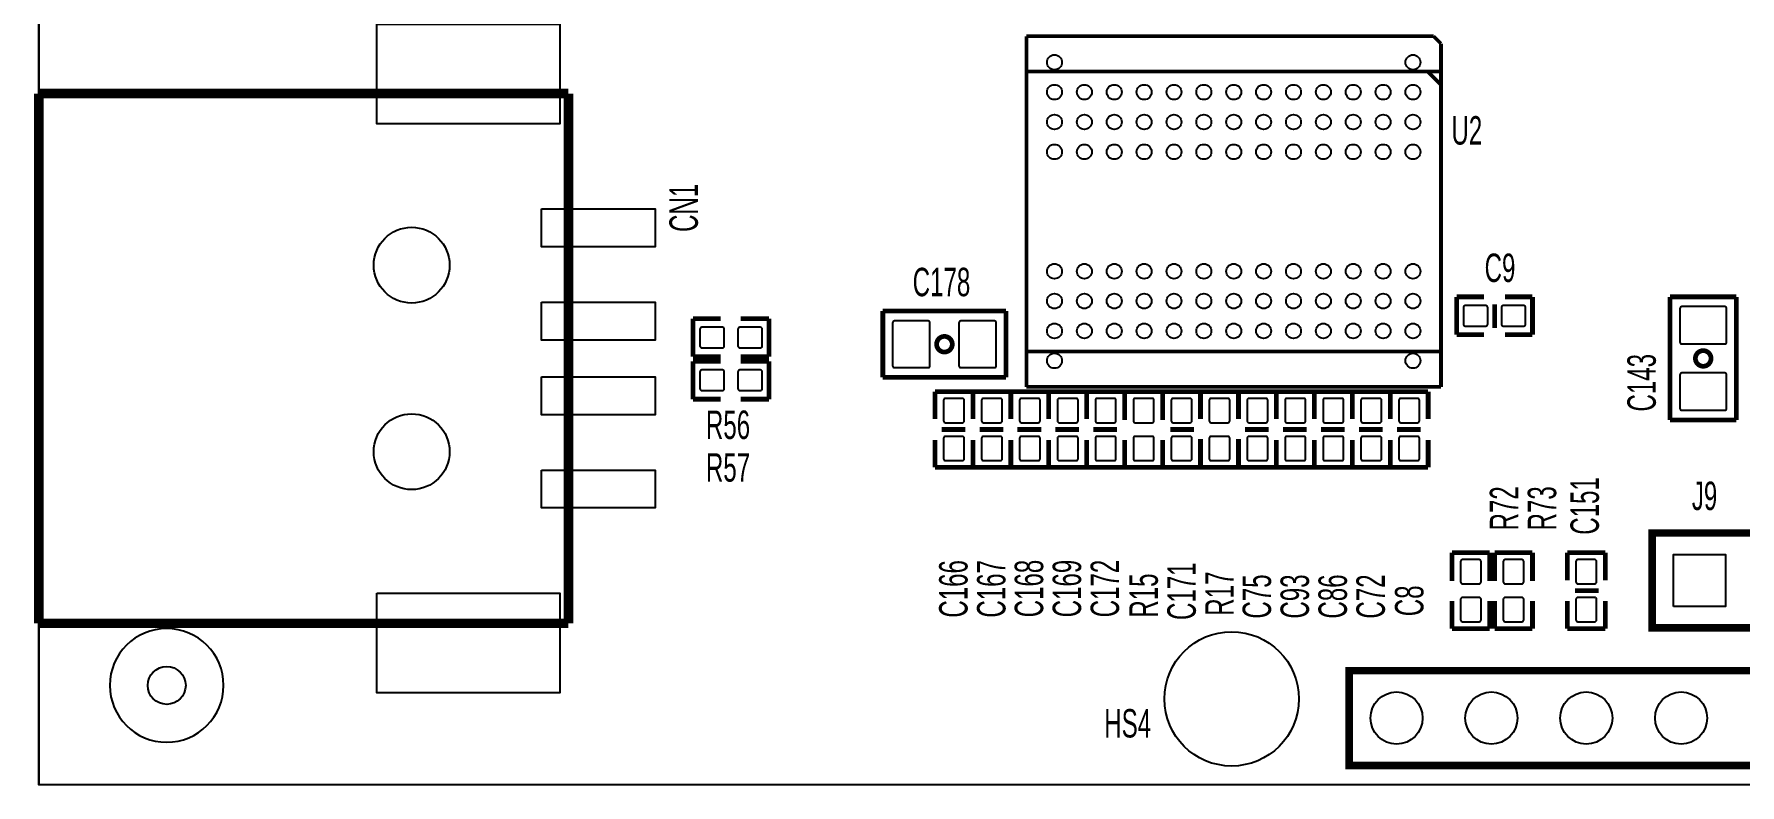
# Model space of a CAD drawing. Extents: x 0 to 128, y 0 to 53.
# Drawn here: x -0.13 to 45.55, y 0 to 20.12 of the extents above; entities that cross this region are included whole.
import ezdxf

# ---------------------------------------------------------------- set-up
doc = ezdxf.new("R2010")
doc.units = 0
doc.layers.add('12', color=6, linetype='CONTINUOUS')

msp = doc.modelspace()

# ---------------------------------------------------------------- linework, layer by layer
at = {"layer": '12'}
for points in [[(117.014244, 34.758122), (117.014244, 48.557942), (124.664216, 48.557942), (124.664216, 52.451), (0, 52.451), (0, 0)], [(117.014244, 34.758122), (124.664216, 34.758122), (124.664216, 31.557976), (125.090174, 31.557976), (125.090174, 0), (0, 0)]]:
    msp.add_lwpolyline(points, dxfattribs=at)
for points in [[(0, 52.451), (124.664216, 52.451), (124.664216, 48.557942), (117.014244, 48.557942), (117.014244, 34.758122), (124.664216, 34.758122), (124.664216, 31.557976), (125.090174, 31.557976), (125.090174, 0), (0, 0)], [(9.049004, 20.38858), (13.951204, 20.38858), (13.951204, 17.72158), (9.049004, 17.72158)], [(13.459968, 15.43812), (16.507968, 15.43812), (16.507968, 14.42212), (13.459968, 14.42212)], [(13.459968, 12.937998), (16.507968, 12.937998), (16.507968, 11.921998), (13.459968, 11.921998)], [(13.459968, 10.938002), (16.507968, 10.938002), (16.507968, 9.922002), (13.459968, 9.922002)], [(13.459968, 8.43788), (16.507968, 8.43788), (16.507968, 7.42188), (13.459968, 7.42188)], [(43.775376, 4.782566), (43.775376, 6.179566), (45.172376, 6.179566), (45.172376, 4.782566)], [(9.049004, 5.13842), (13.951204, 5.13842), (13.951204, 2.47142), (9.049004, 2.47142)]]:
    msp.add_lwpolyline(points, close=True, dxfattribs=at)
for points, const_width in [([(26.449274, 20.067016), (37.349176, 20.067016)], 0.100076), ([(26.449274, 10.666984), (26.449274, 20.067016)], 0.100076), ([(37.349176, 20.067016), (37.549074, 19.867118)], 0.100076), ([(37.549074, 19.867118), (37.549074, 10.666984)], 0.100076), ([(26.499312, 19.117056), (37.49929, 19.117056)], 0.100076), ([(37.549074, 18.767044), (37.199316, 19.117056)], 0.100076), ([(0, 4.329938), (0, 18.530062)], 0.254), ([(0, 18.530062), (14.183868, 18.530062)], 0.254), ([(14.183868, 18.530062), (14.183868, 4.329938)], 0.254), ([(37.968174, 13.081), (38.704774, 13.081)], 0.127), ([(37.968174, 12.065), (37.968174, 13.081)], 0.127), ([(38.984174, 12.2428), (38.984174, 12.8778)], 0.127), ([(40.000174, 13.081), (39.263574, 13.081)], 0.127), ([(40.000174, 12.065), (40.000174, 13.081)], 0.127), ([(45.461174, 13.081), (43.683174, 13.081)], 0.127), ([(43.683174, 13.081), (43.683174, 10.287)], 0.127), ([(45.461174, 12.573), (45.461174, 13.081)], 0.127), ([(17.521174, 12.4968), (18.257774, 12.4968)], 0.127), ([(17.521174, 11.4808), (17.521174, 12.4968)], 0.127), ([(19.553174, 12.4968), (18.791174, 12.4968)], 0.127), ([(19.553174, 11.4808), (19.553174, 12.4968)], 0.127), ([(22.601174, 10.922), (22.601174, 12.7)], 0.127), ([(22.601174, 12.7), (23.109174, 12.7)], 0.127), ([(25.903174, 12.7), (23.109174, 12.7)], 0.127), ([(25.903174, 10.922), (25.903174, 12.7)], 0.127), ([(45.461174, 12.573), (45.461174, 9.779)], 0.127), ([(38.704774, 12.065), (37.968174, 12.065)], 0.127), ([(39.263574, 12.065), (40.000174, 12.065)], 0.127), ([(18.257774, 11.4808), (17.521174, 11.4808)], 0.127), ([(18.791174, 11.4808), (19.553174, 11.4808)], 0.127), ([(37.49929, 11.616944), (26.499312, 11.616944)], 0.100076), ([(17.521174, 11.3538), (18.257774, 11.3538)], 0.127), ([(17.521174, 10.3378), (17.521174, 11.3538)], 0.127), ([(19.553174, 11.3538), (18.791174, 11.3538)], 0.127), ([(19.553174, 10.3378), (19.553174, 11.3538)], 0.127), ([(25.395174, 10.922), (22.601174, 10.922)], 0.127), ([(25.395174, 10.922), (25.903174, 10.922)], 0.127), ([(23.998174, 10.541), (25.014174, 10.541)], 0.127), ([(23.998174, 9.8044), (23.998174, 10.541)], 0.127), ([(25.014174, 10.541), (26.030174, 10.541)], 0.127), ([(25.014174, 9.8044), (25.014174, 10.541)], 0.127), ([(25.014174, 10.541), (25.014174, 9.8044)], 0.127), ([(26.030174, 10.541), (27.046174, 10.541)], 0.127), ([(26.030174, 9.8044), (26.030174, 10.541)], 0.127), ([(26.030174, 10.541), (26.030174, 9.8044)], 0.127), ([(37.549074, 10.666984), (26.449274, 10.666984)], 0.100076), ([(27.046174, 10.541), (28.062174, 10.541)], 0.127), ([(27.046174, 9.8044), (27.046174, 10.541)], 0.127), ([(27.046174, 10.541), (27.046174, 9.8044)], 0.127), ([(28.062174, 10.541), (29.078174, 10.541)], 0.127), ([(28.062174, 9.8044), (28.062174, 10.541)], 0.127), ([(28.062174, 10.541), (28.062174, 9.8044)], 0.127), ([(29.078174, 10.541), (29.078174, 9.8044)], 0.127), ([(29.078174, 10.541), (29.078174, 9.779)], 0.127), ([(30.094174, 10.541), (29.078174, 10.541)], 0.127), ([(30.094174, 10.541), (30.094174, 9.8044)], 0.127), ([(31.110174, 10.541), (30.094174, 10.541)], 0.127), ([(30.094174, 9.779), (30.094174, 10.541)], 0.127), ([(31.110174, 9.8044), (31.110174, 10.541)], 0.127), ([(31.110174, 10.541), (32.126174, 10.541)], 0.127), ([(31.110174, 9.8044), (31.110174, 10.541)], 0.127), ([(32.126174, 10.541), (33.142174, 10.541)], 0.127), ([(32.126174, 9.8044), (32.126174, 10.541)], 0.127), ([(32.126174, 10.541), (32.126174, 9.8044)], 0.127), ([(33.142174, 10.541), (33.142174, 9.8044)], 0.127), ([(33.142174, 10.541), (34.158174, 10.541)], 0.127), ([(33.142174, 9.8044), (33.142174, 10.541)], 0.127), ([(34.158174, 10.541), (34.158174, 9.8044)], 0.127), ([(34.158174, 10.541), (35.174174, 10.541)], 0.127), ([(34.158174, 9.8044), (34.158174, 10.541)], 0.127), ([(35.174174, 10.541), (35.174174, 9.8044)], 0.127), ([(35.174174, 10.541), (36.190174, 10.541)], 0.127), ([(35.174174, 9.8044), (35.174174, 10.541)], 0.127), ([(36.190174, 10.541), (37.206174, 10.541)], 0.127), ([(36.190174, 9.8044), (36.190174, 10.541)], 0.127), ([(36.190174, 10.541), (36.190174, 9.8044)], 0.127), ([(37.206174, 10.541), (37.206174, 9.8044)], 0.127), ([(18.257774, 10.3378), (17.521174, 10.3378)], 0.127), ([(18.791174, 10.3378), (19.553174, 10.3378)], 0.127), ([(43.683174, 9.779), (43.683174, 10.287)], 0.127), ([(45.461174, 9.779), (43.683174, 9.779)], 0.127), ([(23.998174, 9.2456), (23.998174, 8.509)], 0.127), ([(24.175974, 9.525), (24.810974, 9.525)], 0.127), ([(25.014174, 9.2456), (25.014174, 8.509)], 0.127), ([(25.014174, 8.509), (25.014174, 9.2456)], 0.127), ([(25.191974, 9.525), (25.826974, 9.525)], 0.127), ([(26.030174, 9.2456), (26.030174, 8.509)], 0.127), ([(26.030174, 8.509), (26.030174, 9.2456)], 0.127), ([(26.207974, 9.525), (26.842974, 9.525)], 0.127), ([(27.046174, 9.2456), (27.046174, 8.509)], 0.127), ([(27.046174, 8.509), (27.046174, 9.2456)], 0.127), ([(27.223974, 9.525), (27.858974, 9.525)], 0.127), ([(28.062174, 9.2456), (28.062174, 8.509)], 0.127), ([(28.062174, 8.509), (28.062174, 9.2456)], 0.127), ([(28.239974, 9.525), (28.874974, 9.525)], 0.127), ([(29.078174, 8.509), (29.078174, 9.2456)], 0.127), ([(29.078174, 8.509), (29.078174, 9.2456)], 0.127), ([(30.094174, 8.509), (30.094174, 9.2456)], 0.127), ([(30.094174, 9.2456), (30.094174, 8.509)], 0.127), ([(30.932374, 9.525), (30.297374, 9.525)], 0.127), ([(31.110174, 9.271), (31.110174, 8.509)], 0.127), ([(31.110174, 9.2456), (31.110174, 8.509)], 0.127), ([(32.126174, 8.509), (32.126174, 9.271)], 0.127), ([(32.126174, 9.2456), (32.126174, 8.509)], 0.127), ([(32.303974, 9.525), (32.938974, 9.525)], 0.127), ([(33.142174, 8.509), (33.142174, 9.2456)], 0.127), ([(33.142174, 9.2456), (33.142174, 8.509)], 0.127), ([(33.319974, 9.525), (33.954974, 9.525)], 0.127), ([(34.158174, 8.509), (34.158174, 9.2456)], 0.127), ([(34.158174, 9.2456), (34.158174, 8.509)], 0.127), ([(34.335974, 9.525), (34.970974, 9.525)], 0.127), ([(35.174174, 8.509), (35.174174, 9.2456)], 0.127), ([(35.174174, 9.2456), (35.174174, 8.509)], 0.127), ([(35.351974, 9.525), (35.986974, 9.525)], 0.127), ([(36.190174, 9.2456), (36.190174, 8.509)], 0.127), ([(36.190174, 8.509), (36.190174, 9.2456)], 0.127), ([(36.367974, 9.525), (37.002974, 9.525)], 0.127), ([(37.206174, 8.509), (37.206174, 9.2456)], 0.127), ([(23.998174, 8.509), (25.014174, 8.509)], 0.127), ([(25.014174, 8.509), (26.030174, 8.509)], 0.127), ([(26.030174, 8.509), (27.046174, 8.509)], 0.127), ([(27.046174, 8.509), (28.062174, 8.509)], 0.127), ([(28.062174, 8.509), (29.078174, 8.509)], 0.127), ([(30.094174, 8.509), (29.078174, 8.509)], 0.127), ([(31.110174, 8.509), (30.094174, 8.509)], 0.127), ([(31.110174, 8.509), (32.126174, 8.509)], 0.127), ([(32.126174, 8.509), (33.142174, 8.509)], 0.127), ([(33.142174, 8.509), (34.158174, 8.509)], 0.127), ([(34.158174, 8.509), (35.174174, 8.509)], 0.127), ([(35.174174, 8.509), (36.190174, 8.509)], 0.127), ([(36.190174, 8.509), (37.206174, 8.509)], 0.127), ([(37.841174, 6.223), (37.841174, 5.461)], 0.127), ([(38.857174, 6.223), (37.841174, 6.223)], 0.127), ([(38.857174, 5.461), (38.857174, 6.223)], 0.127), ([(38.984174, 6.223), (38.984174, 5.461)], 0.127), ([(40.000174, 6.223), (38.984174, 6.223)], 0.127), ([(40.000174, 5.461), (40.000174, 6.223)], 0.127), ([(40.931846, 6.223), (40.931846, 5.4864)], 0.127), ([(41.947846, 6.223), (40.931846, 6.223)], 0.127), ([(41.947846, 5.4864), (41.947846, 6.223)], 0.127), ([(41.770046, 5.207), (41.135046, 5.207)], 0.127), ([(37.841174, 4.191), (37.841174, 4.9276)], 0.127), ([(38.857174, 4.9276), (38.857174, 4.191)], 0.127), ([(38.984174, 4.191), (38.984174, 4.9276)], 0.127), ([(40.000174, 4.9276), (40.000174, 4.191)], 0.127), ([(40.931846, 4.191), (40.931846, 4.9276)], 0.127), ([(41.947846, 4.9276), (41.947846, 4.191)], 0.127), ([(14.183868, 4.329938), (0, 4.329938)], 0.254), ([(38.857174, 4.191), (37.841174, 4.191)], 0.127), ([(40.000174, 4.191), (38.984174, 4.191)], 0.127), ([(41.947846, 4.191), (40.931846, 4.191)], 0.127)]:
    msp.add_lwpolyline(points, dxfattribs=dict(at, const_width=const_width))
for points in [[(38.751256, 12.848082), (38.201092, 12.848082, 0.414214), (38.151054, 12.798044), (38.151054, 12.347956, 0.414214), (38.201092, 12.297918), (38.751256, 12.297918, 0.414214), (38.801294, 12.347956), (38.801294, 12.798044, 0.414214), (38.751256, 12.848082)], [(39.767256, 12.848082), (39.217092, 12.848082, 0.414214), (39.167054, 12.798044), (39.167054, 12.347956, 0.414214), (39.217092, 12.297918), (39.767256, 12.297918, 0.414214), (39.817294, 12.347956), (39.817294, 12.798044, 0.414214), (39.767256, 12.848082)], [(45.197268, 11.868912), (45.197268, 12.769088, 0.414214), (45.14723, 12.819126), (43.997118, 12.819126, 0.414214), (43.94708, 12.769088), (43.94708, 11.868912, 0.414214), (43.997118, 11.818874), (45.14723, 11.818874, 0.414214), (45.197268, 11.868912)], [(22.913086, 11.185906), (23.813262, 11.185906, 0.414214), (23.8633, 11.235944), (23.8633, 12.386056, 0.414214), (23.813262, 12.436094), (22.913086, 12.436094, 0.414214), (22.863048, 12.386056), (22.863048, 11.235944, 0.414214), (22.913086, 11.185906)], [(24.691086, 11.185906), (25.591262, 11.185906, 0.414214), (25.6413, 11.235944), (25.6413, 12.386056, 0.414214), (25.591262, 12.436094), (24.691086, 12.436094, 0.414214), (24.641048, 12.386056), (24.641048, 11.235944, 0.414214), (24.691086, 11.185906)], [(18.304256, 12.263882), (17.754092, 12.263882, 0.414214), (17.704054, 12.213844), (17.704054, 11.763756, 0.414214), (17.754092, 11.713718), (18.304256, 11.713718, 0.414214), (18.354294, 11.763756), (18.354294, 12.213844, 0.414214), (18.304256, 12.263882)], [(19.320256, 12.263882), (18.770092, 12.263882, 0.414214), (18.720054, 12.213844), (18.720054, 11.763756, 0.414214), (18.770092, 11.713718), (19.320256, 11.713718, 0.414214), (19.370294, 11.763756), (19.370294, 12.213844, 0.414214), (19.320256, 12.263882)], [(18.304256, 11.120882), (17.754092, 11.120882, 0.414214), (17.704054, 11.070844), (17.704054, 10.620756, 0.414214), (17.754092, 10.570718), (18.304256, 10.570718, 0.414214), (18.354294, 10.620756), (18.354294, 11.070844, 0.414214), (18.304256, 11.120882)], [(19.320256, 11.120882), (18.770092, 11.120882, 0.414214), (18.720054, 11.070844), (18.720054, 10.620756, 0.414214), (18.770092, 10.570718), (19.320256, 10.570718, 0.414214), (19.370294, 10.620756), (19.370294, 11.070844, 0.414214), (19.320256, 11.120882)], [(45.197268, 10.090912), (45.197268, 10.991088, 0.414214), (45.14723, 11.041126), (43.997118, 11.041126, 0.414214), (43.94708, 10.991088), (43.94708, 10.090912, 0.414214), (43.997118, 10.040874), (45.14723, 10.040874, 0.414214), (45.197268, 10.090912)], [(24.781256, 9.757918), (24.781256, 10.308082, 0.414214), (24.731218, 10.35812), (24.28113, 10.35812, 0.414214), (24.231092, 10.308082), (24.231092, 9.757918, 0.414214), (24.28113, 9.70788), (24.731218, 9.70788, 0.414214), (24.781256, 9.757918)], [(25.797256, 9.757918), (25.797256, 10.308082, 0.414214), (25.747218, 10.35812), (25.29713, 10.35812, 0.414214), (25.247092, 10.308082), (25.247092, 9.757918, 0.414214), (25.29713, 9.70788), (25.747218, 9.70788, 0.414214), (25.797256, 9.757918)], [(26.813256, 9.757918), (26.813256, 10.308082, 0.414214), (26.763218, 10.35812), (26.31313, 10.35812, 0.414214), (26.263092, 10.308082), (26.263092, 9.757918, 0.414214), (26.31313, 9.70788), (26.763218, 9.70788, 0.414214), (26.813256, 9.757918)], [(27.829256, 9.757918), (27.829256, 10.308082, 0.414214), (27.779218, 10.35812), (27.32913, 10.35812, 0.414214), (27.279092, 10.308082), (27.279092, 9.757918, 0.414214), (27.32913, 9.70788), (27.779218, 9.70788, 0.414214), (27.829256, 9.757918)], [(28.845256, 9.757918), (28.845256, 10.308082, 0.414214), (28.795218, 10.35812), (28.34513, 10.35812, 0.414214), (28.295092, 10.308082), (28.295092, 9.757918, 0.414214), (28.34513, 9.70788), (28.795218, 9.70788, 0.414214), (28.845256, 9.757918)], [(29.311092, 10.308082), (29.311092, 9.757918, 0.414214), (29.36113, 9.70788), (29.811218, 9.70788, 0.414214), (29.861256, 9.757918), (29.861256, 10.308082, 0.414214), (29.811218, 10.35812), (29.36113, 10.35812, 0.414214), (29.311092, 10.308082)], [(30.327092, 10.308082), (30.327092, 9.757918, 0.414214), (30.37713, 9.70788), (30.827218, 9.70788, 0.414214), (30.877256, 9.757918), (30.877256, 10.308082, 0.414214), (30.827218, 10.35812), (30.37713, 10.35812, 0.414214), (30.327092, 10.308082)], [(31.893256, 9.757918), (31.893256, 10.308082, 0.414214), (31.843218, 10.35812), (31.39313, 10.35812, 0.414214), (31.343092, 10.308082), (31.343092, 9.757918, 0.414214), (31.39313, 9.70788), (31.843218, 9.70788, 0.414214), (31.893256, 9.757918)], [(32.909256, 9.757918), (32.909256, 10.308082, 0.414214), (32.859218, 10.35812), (32.40913, 10.35812, 0.414214), (32.359092, 10.308082), (32.359092, 9.757918, 0.414214), (32.40913, 9.70788), (32.859218, 9.70788, 0.414214), (32.909256, 9.757918)], [(33.925256, 9.757918), (33.925256, 10.308082, 0.414214), (33.875218, 10.35812), (33.42513, 10.35812, 0.414214), (33.375092, 10.308082), (33.375092, 9.757918, 0.414214), (33.42513, 9.70788), (33.875218, 9.70788, 0.414214), (33.925256, 9.757918)], [(34.941256, 9.757918), (34.941256, 10.308082, 0.414214), (34.891218, 10.35812), (34.44113, 10.35812, 0.414214), (34.391092, 10.308082), (34.391092, 9.757918, 0.414214), (34.44113, 9.70788), (34.891218, 9.70788, 0.414214), (34.941256, 9.757918)], [(35.957256, 9.757918), (35.957256, 10.308082, 0.414214), (35.907218, 10.35812), (35.45713, 10.35812, 0.414214), (35.407092, 10.308082), (35.407092, 9.757918, 0.414214), (35.45713, 9.70788), (35.907218, 9.70788, 0.414214), (35.957256, 9.757918)], [(36.973256, 9.757918), (36.973256, 10.308082, 0.414214), (36.923218, 10.35812), (36.47313, 10.35812, 0.414214), (36.423092, 10.308082), (36.423092, 9.757918, 0.414214), (36.47313, 9.70788), (36.923218, 9.70788, 0.414214), (36.973256, 9.757918)], [(24.781256, 8.741918), (24.781256, 9.292082, 0.414214), (24.731218, 9.34212), (24.28113, 9.34212, 0.414214), (24.231092, 9.292082), (24.231092, 8.741918, 0.414214), (24.28113, 8.69188), (24.731218, 8.69188, 0.414214), (24.781256, 8.741918)], [(25.797256, 8.741918), (25.797256, 9.292082, 0.414214), (25.747218, 9.34212), (25.29713, 9.34212, 0.414214), (25.247092, 9.292082), (25.247092, 8.741918, 0.414214), (25.29713, 8.69188), (25.747218, 8.69188, 0.414214), (25.797256, 8.741918)], [(26.813256, 8.741918), (26.813256, 9.292082, 0.414214), (26.763218, 9.34212), (26.31313, 9.34212, 0.414214), (26.263092, 9.292082), (26.263092, 8.741918, 0.414214), (26.31313, 8.69188), (26.763218, 8.69188, 0.414214), (26.813256, 8.741918)], [(27.829256, 8.741918), (27.829256, 9.292082, 0.414214), (27.779218, 9.34212), (27.32913, 9.34212, 0.414214), (27.279092, 9.292082), (27.279092, 8.741918, 0.414214), (27.32913, 8.69188), (27.779218, 8.69188, 0.414214), (27.829256, 8.741918)], [(28.845256, 8.741918), (28.845256, 9.292082, 0.414214), (28.795218, 9.34212), (28.34513, 9.34212, 0.414214), (28.295092, 9.292082), (28.295092, 8.741918, 0.414214), (28.34513, 8.69188), (28.795218, 8.69188, 0.414214), (28.845256, 8.741918)], [(29.311092, 9.292082), (29.311092, 8.741918, 0.414214), (29.36113, 8.69188), (29.811218, 8.69188, 0.414214), (29.861256, 8.741918), (29.861256, 9.292082, 0.414214), (29.811218, 9.34212), (29.36113, 9.34212, 0.414214), (29.311092, 9.292082)], [(30.327092, 9.292082), (30.327092, 8.741918, 0.414214), (30.37713, 8.69188), (30.827218, 8.69188, 0.414214), (30.877256, 8.741918), (30.877256, 9.292082, 0.414214), (30.827218, 9.34212), (30.37713, 9.34212, 0.414214), (30.327092, 9.292082)], [(31.893256, 8.741918), (31.893256, 9.292082, 0.414214), (31.843218, 9.34212), (31.39313, 9.34212, 0.414214), (31.343092, 9.292082), (31.343092, 8.741918, 0.414214), (31.39313, 8.69188), (31.843218, 8.69188, 0.414214), (31.893256, 8.741918)], [(32.909256, 8.741918), (32.909256, 9.292082, 0.414214), (32.859218, 9.34212), (32.40913, 9.34212, 0.414214), (32.359092, 9.292082), (32.359092, 8.741918, 0.414214), (32.40913, 8.69188), (32.859218, 8.69188, 0.414214), (32.909256, 8.741918)], [(33.925256, 8.741918), (33.925256, 9.292082, 0.414214), (33.875218, 9.34212), (33.42513, 9.34212, 0.414214), (33.375092, 9.292082), (33.375092, 8.741918, 0.414214), (33.42513, 8.69188), (33.875218, 8.69188, 0.414214), (33.925256, 8.741918)], [(34.941256, 8.741918), (34.941256, 9.292082, 0.414214), (34.891218, 9.34212), (34.44113, 9.34212, 0.414214), (34.391092, 9.292082), (34.391092, 8.741918, 0.414214), (34.44113, 8.69188), (34.891218, 8.69188, 0.414214), (34.941256, 8.741918)], [(35.957256, 8.741918), (35.957256, 9.292082, 0.414214), (35.907218, 9.34212), (35.45713, 9.34212, 0.414214), (35.407092, 9.292082), (35.407092, 8.741918, 0.414214), (35.45713, 8.69188), (35.907218, 8.69188, 0.414214), (35.957256, 8.741918)], [(36.973256, 8.741918), (36.973256, 9.292082, 0.414214), (36.923218, 9.34212), (36.47313, 9.34212, 0.414214), (36.423092, 9.292082), (36.423092, 8.741918, 0.414214), (36.47313, 8.69188), (36.923218, 8.69188, 0.414214), (36.973256, 8.741918)], [(38.074092, 5.990082), (38.074092, 5.439918, 0.414214), (38.12413, 5.38988), (38.574218, 5.38988, 0.414214), (38.624256, 5.439918), (38.624256, 5.990082, 0.414214), (38.574218, 6.04012), (38.12413, 6.04012, 0.414214), (38.074092, 5.990082)], [(39.217092, 5.990082), (39.217092, 5.439918, 0.414214), (39.26713, 5.38988), (39.717218, 5.38988, 0.414214), (39.767256, 5.439918), (39.767256, 5.990082, 0.414214), (39.717218, 6.04012), (39.26713, 6.04012, 0.414214), (39.217092, 5.990082)], [(41.164764, 5.990082), (41.164764, 5.439918, 0.414214), (41.214802, 5.38988), (41.66489, 5.38988, 0.414214), (41.714928, 5.439918), (41.714928, 5.990082, 0.414214), (41.66489, 6.04012), (41.214802, 6.04012, 0.414214), (41.164764, 5.990082)], [(38.074092, 4.974082), (38.074092, 4.423918, 0.414214), (38.12413, 4.37388), (38.574218, 4.37388, 0.414214), (38.624256, 4.423918), (38.624256, 4.974082, 0.414214), (38.574218, 5.02412), (38.12413, 5.02412, 0.414214), (38.074092, 4.974082)], [(39.217092, 4.974082), (39.217092, 4.423918, 0.414214), (39.26713, 4.37388), (39.717218, 4.37388, 0.414214), (39.767256, 4.423918), (39.767256, 4.974082, 0.414214), (39.717218, 5.02412), (39.26713, 5.02412, 0.414214), (39.217092, 4.974082)], [(41.164764, 4.974082), (41.164764, 4.423918, 0.414214), (41.214802, 4.37388), (41.66489, 4.37388, 0.414214), (41.714928, 4.423918), (41.714928, 4.974082, 0.414214), (41.66489, 5.02412), (41.214802, 5.02412, 0.414214), (41.164764, 4.974082)], [(4.948174, 2.667, 1), (1.900174, 2.667, 1)]]:
    msp.add_lwpolyline(points, format="xyb", close=True, dxfattribs=at)
at = {"layer": '12', "const_width": 0.127}
for points in [[(24.461724, 11.811, 1), (24.042624, 11.811, 1)], [(44.781724, 11.43, 1), (44.362624, 11.43, 1)]]:
    msp.add_lwpolyline(points, format="xyb", close=True, dxfattribs=at)
at = {"layer": '12', "const_width": 0.2032}
for points in [[(43.203876, 4.211066), (63.523876, 4.211066), (63.523876, 6.751066), (43.203876, 6.751066)], [(60.489846, 3.06197), (35.089846, 3.06197), (35.089846, 0.52197), (60.489846, 0.52197)]]:
    msp.add_lwpolyline(points, close=True, dxfattribs=at)
at = {"layer": '12'}
for centre, radius in [((27.199082, 19.366992), 0.200025), ((36.799266, 19.366992), 0.200025), ((27.199082, 18.566892), 0.200025), ((27.999182, 18.566892), 0.200025), ((28.799282, 18.566892), 0.200025), ((29.599128, 18.566892), 0.200025), ((30.399228, 18.566892), 0.200025), ((31.199074, 18.566892), 0.200025), ((31.999174, 18.566892), 0.200025), ((32.799274, 18.566892), 0.200025), ((33.59912, 18.566892), 0.200025), ((34.39922, 18.566892), 0.200025), ((35.199066, 18.566892), 0.200025), ((35.999166, 18.566892), 0.200025), ((36.799266, 18.566892), 0.200025), ((27.199082, 17.767046), 0.200025), ((27.999182, 17.767046), 0.200025), ((28.799282, 17.767046), 0.200025), ((29.599128, 17.767046), 0.200025), ((30.399228, 17.767046), 0.200025), ((31.199074, 17.767046), 0.200025), ((31.999174, 17.767046), 0.200025), ((32.799274, 17.767046), 0.200025), ((33.59912, 17.767046), 0.200025), ((34.39922, 17.767046), 0.200025), ((35.199066, 17.767046), 0.200025), ((35.999166, 17.767046), 0.200025), ((36.799266, 17.767046), 0.200025), ((27.199082, 16.966946), 0.200025), ((27.999182, 16.966946), 0.200025), ((28.799282, 16.966946), 0.200025), ((29.599128, 16.966946), 0.200025), ((30.399228, 16.966946), 0.200025), ((31.199074, 16.966946), 0.200025), ((31.999174, 16.966946), 0.200025), ((32.799274, 16.966946), 0.200025), ((33.59912, 16.966946), 0.200025), ((34.39922, 16.966946), 0.200025), ((35.199066, 16.966946), 0.200025), ((35.999166, 16.966946), 0.200025), ((36.799266, 16.966946), 0.200025), ((9.983978, 13.930122), 1.016), ((27.199082, 13.767054), 0.200025), ((27.999182, 13.767054), 0.200025), ((28.799282, 13.767054), 0.200025), ((29.599128, 13.767054), 0.200025), ((30.399228, 13.767054), 0.200025), ((31.199074, 13.767054), 0.200025), ((31.999174, 13.767054), 0.200025), ((32.799274, 13.767054), 0.200025), ((33.59912, 13.767054), 0.200025), ((34.39922, 13.767054), 0.200025), ((35.199066, 13.767054), 0.200025), ((35.999166, 13.767054), 0.200025), ((36.799266, 13.767054), 0.200025), ((27.199082, 12.966954), 0.200025), ((27.999182, 12.966954), 0.200025), ((28.799282, 12.966954), 0.200025), ((29.599128, 12.966954), 0.200025), ((30.399228, 12.966954), 0.200025), ((31.199074, 12.966954), 0.200025), ((31.999174, 12.966954), 0.200025), ((32.799274, 12.966954), 0.200025), ((33.59912, 12.966954), 0.200025), ((34.39922, 12.966954), 0.200025), ((35.199066, 12.966954), 0.200025), ((35.999166, 12.966954), 0.200025), ((36.799266, 12.966954), 0.200025), ((27.199082, 12.167108), 0.200025), ((27.999182, 12.167108), 0.200025), ((28.799282, 12.167108), 0.200025), ((29.599128, 12.167108), 0.200025), ((30.399228, 12.167108), 0.200025), ((31.199074, 12.167108), 0.200025), ((31.999174, 12.167108), 0.200025), ((32.799274, 12.167108), 0.200025), ((33.59912, 12.167108), 0.200025), ((34.39922, 12.167108), 0.200025), ((35.199066, 12.167108), 0.200025), ((35.999166, 12.167108), 0.200025), ((36.799266, 12.167108), 0.200025), ((27.199082, 11.367008), 0.200025), ((36.799266, 11.367008), 0.200025), ((9.983978, 8.929878), 1.016), ((31.942278, 2.306066), 1.799971), ((3.424174, 2.667), 0.508), ((36.359846, 1.79197), 0.6985), ((38.899846, 1.79197), 0.6985), ((41.439846, 1.79197), 0.6985), ((43.979846, 1.79197), 0.6985)]:
    msp.add_circle(centre, radius, dxfattribs=at)

# ---------------------------------------------------------------- texts
at = {"layer": '12', "width": 0.633333}
for s, p in [('U2', (37.828474, 17.162018)), ('C9', (38.717474, 13.478764)), ('C178', (23.401274, 13.098018)), ('R56', (17.864074, 9.271)), ('R57', (17.864074, 8.128)), ('J9', (44.267374, 7.366)), ('HS4', (28.532074, 1.27))]:
    msp.add_text(s, height=0.762, dxfattribs=at).set_placement(p)
for s, p in [('CN1', (17.648174, 14.8209)), ('C143', (43.302174, 10.0076)), ('R72', (39.619174, 6.8199)), ('R73', (40.635174, 6.8199)), ('C151', (41.778174, 6.7056)), ('C166', (24.87041, 4.4831)), ('C167', (25.88641, 4.4831)), ('C168', (26.89606, 4.491482)), ('C169', (27.91206, 4.491482)), ('C172', (28.92806, 4.491482)), ('R15', (29.967174, 4.4831)), ('C171', (30.983174, 4.4196)), ('R17', (31.999174, 4.5339)), ('C75', (32.99841, 4.4577)), ('C93', (34.01441, 4.4577)), ('C86', (35.03041, 4.4577)), ('C72', (36.04641, 4.4577)), ('C8', (37.079174, 4.5212))]:
    msp.add_text(s, height=0.762, rotation=90, dxfattribs=at).set_placement(p)

doc.saveas('drawing.dxf')
